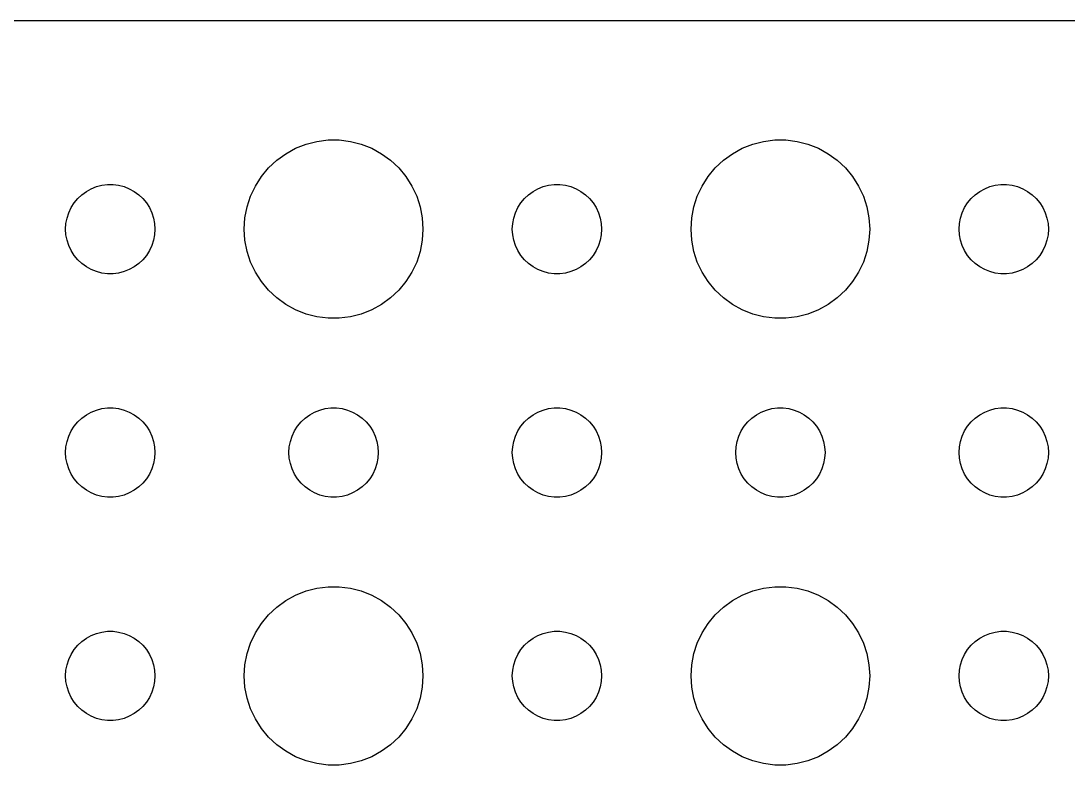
# Model space of a CAD drawing. Header units: metres. Extents: x -134 to 134, y 518 to 1078.
# Drawn here: x -3 to 32.16, y 825.01 to 849.99 of the extents above; entities that cross this region are included whole.
import ezdxf

# ---------------------------------------------------------------- set-up
doc = ezdxf.new("R2010")
doc.units = ezdxf.units.M

msp = doc.modelspace()

# ---------------------------------------------------------------- linework, layer by layer
for p, q in [((129.814, 849.99), (-129.814, 849.99)), ((6.93785, 845.947), (7.31161, 845.994)), ((7.31161, 845.994), (7.68837, 845.994)), ((7.68837, 845.994), (8.06213, 845.947)), ((21.9379, 845.947), (22.3116, 845.994)), ((22.3116, 845.994), (22.6884, 845.994)), ((22.6884, 845.994), (23.0621, 845.947)), ((5.89252, 845.533), (6.22266, 845.714)), ((6.22266, 845.714), (6.57294, 845.853)), ((6.57294, 845.853), (6.93785, 845.947)), ((8.06213, 845.947), (8.42705, 845.853)), ((8.42705, 845.853), (8.77733, 845.714)), ((8.77733, 845.714), (9.10747, 845.533)), ((20.8925, 845.533), (21.2227, 845.714)), ((21.2227, 845.714), (21.5729, 845.853)), ((21.5729, 845.853), (21.9379, 845.947)), ((23.0621, 845.947), (23.427, 845.853)), ((23.427, 845.853), (23.7773, 845.714)), ((23.7773, 845.714), (24.1075, 845.533)), ((5.31308, 845.054), (5.58772, 845.312)), ((5.58772, 845.312), (5.89252, 845.533)), ((9.10747, 845.533), (9.41226, 845.312)), ((9.41226, 845.312), (9.6869, 845.054)), ((20.3131, 845.054), (20.5877, 845.312)), ((20.5877, 845.312), (20.8925, 845.533)), ((24.1075, 845.533), (24.4123, 845.312)), ((24.4123, 845.312), (24.6869, 845.054)), ((5.07294, 844.763), (5.31308, 845.054)), ((9.6869, 845.054), (9.92705, 844.763)), ((20.0729, 844.763), (20.3131, 845.054)), ((24.6869, 845.054), (24.927, 844.763)), ((4.87108, 844.445), (5.07294, 844.763)), ((9.92705, 844.763), (10.1289, 844.445)), ((19.8711, 844.445), (20.0729, 844.763)), ((24.927, 844.763), (25.1289, 844.445)), ((-0.95613, 844.156), (-0.80373, 844.266)), ((-0.80373, 844.266), (-0.63866, 844.357)), ((-0.63866, 844.357), (-0.46352, 844.427)), ((-0.46352, 844.427), (-0.28107, 844.473)), ((-0.28107, 844.473), (-0.09418, 844.497)), ((-0.09418, 844.497), (0.09418, 844.497)), ((0.09418, 844.497), (0.28107, 844.473)), ((0.28107, 844.473), (0.46352, 844.427)), ((0.46352, 844.427), (0.63866, 844.357)), ((0.63866, 844.357), (0.80373, 844.266)), ((0.80373, 844.266), (0.95613, 844.156)), ((4.71066, 844.104), (4.87108, 844.445)), ((10.1289, 844.445), (10.2893, 844.104)), ((14.0439, 844.156), (14.1963, 844.266)), ((14.1963, 844.266), (14.3613, 844.357)), ((14.3613, 844.357), (14.5365, 844.427)), ((14.5365, 844.427), (14.7189, 844.473)), ((14.7189, 844.473), (14.9058, 844.497)), ((14.9058, 844.497), (15.0942, 844.497)), ((15.0942, 844.497), (15.2811, 844.473)), ((15.2811, 844.473), (15.4635, 844.427)), ((15.4635, 844.427), (15.6387, 844.357)), ((15.6387, 844.357), (15.8037, 844.266)), ((15.8037, 844.266), (15.9561, 844.156)), ((19.7107, 844.104), (19.8711, 844.445)), ((25.1289, 844.445), (25.2893, 844.104)), ((29.0439, 844.156), (29.1963, 844.266)), ((29.1963, 844.266), (29.3613, 844.357)), ((29.3613, 844.357), (29.5365, 844.427)), ((29.5365, 844.427), (29.7189, 844.473)), ((29.7189, 844.473), (29.9058, 844.497)), ((29.9058, 844.497), (30.0942, 844.497)), ((30.0942, 844.497), (30.2811, 844.473)), ((30.2811, 844.473), (30.4635, 844.427)), ((30.4635, 844.427), (30.6387, 844.357)), ((30.6387, 844.357), (30.8037, 844.266)), ((30.8037, 844.266), (30.9561, 844.156)), ((-1.31445, 843.723), (-1.21352, 843.882)), ((-1.21352, 843.882), (-1.09344, 844.027)), ((-1.09344, 844.027), (-0.95613, 844.156)), ((0.95613, 844.156), (1.09344, 844.027)), ((1.09344, 844.027), (1.21352, 843.882)), ((1.21352, 843.882), (1.31445, 843.723)), ((4.59424, 843.746), (4.71066, 844.104)), ((10.2893, 844.104), (10.4057, 843.746)), ((13.6855, 843.723), (13.7865, 843.882)), ((13.7865, 843.882), (13.9065, 844.027)), ((13.9065, 844.027), (14.0439, 844.156)), ((15.9561, 844.156), (16.0934, 844.027)), ((16.0934, 844.027), (16.2135, 843.882)), ((16.2135, 843.882), (16.3145, 843.723)), ((19.5942, 843.746), (19.7107, 844.104)), ((25.2893, 844.104), (25.4057, 843.746)), ((28.6855, 843.723), (28.7865, 843.882)), ((28.7865, 843.882), (28.9065, 844.027)), ((28.9065, 844.027), (29.0439, 844.156)), ((30.9561, 844.156), (31.0934, 844.027)), ((31.0934, 844.027), (31.2135, 843.882)), ((31.2135, 843.882), (31.3145, 843.723)), ((-1.45287, 843.373), (-1.39465, 843.552)), ((-1.39465, 843.552), (-1.31445, 843.723)), ((1.31445, 843.723), (1.39465, 843.552)), ((1.39465, 843.552), (1.45287, 843.373)), ((4.52365, 843.376), (4.59424, 843.746)), ((10.4057, 843.746), (10.4763, 843.376)), ((13.5471, 843.373), (13.6053, 843.552)), ((13.6053, 843.552), (13.6855, 843.723)), ((16.3145, 843.723), (16.3947, 843.552)), ((16.3947, 843.552), (16.4529, 843.373)), ((19.5237, 843.376), (19.5942, 843.746)), ((25.4057, 843.746), (25.4763, 843.376)), ((28.5471, 843.373), (28.6053, 843.552)), ((28.6053, 843.552), (28.6855, 843.723)), ((31.3145, 843.723), (31.3947, 843.552)), ((31.3947, 843.552), (31.4529, 843.373)), ((-1.5, 843), (-1.48816, 843.188)), ((-1.48816, 843.188), (-1.45287, 843.373)), ((1.45287, 843.373), (1.48816, 843.188)), ((1.48816, 843.188), (1.5, 843)), ((4.5, 843), (4.52365, 843.376)), ((10.4763, 843.376), (10.5, 843)), ((13.5, 843), (13.5118, 843.188)), ((13.5118, 843.188), (13.5471, 843.373)), ((16.4529, 843.373), (16.4882, 843.188)), ((16.4882, 843.188), (16.5, 843)), ((19.5, 843), (19.5237, 843.376)), ((25.4763, 843.376), (25.5, 843)), ((28.5, 843), (28.5118, 843.188)), ((28.5118, 843.188), (28.5471, 843.373)), ((31.4529, 843.373), (31.4882, 843.188)), ((31.4882, 843.188), (31.5, 843)), ((-1.48816, 842.812), (-1.5, 843)), ((1.5, 843), (1.48816, 842.812)), ((4.52365, 842.624), (4.5, 843)), ((10.5, 843), (10.4763, 842.624)), ((13.5118, 842.812), (13.5, 843)), ((16.5, 843), (16.4882, 842.812)), ((19.5237, 842.624), (19.5, 843)), ((25.5, 843), (25.4763, 842.624)), ((28.5118, 842.812), (28.5, 843)), ((31.5, 843), (31.4882, 842.812)), ((-1.45287, 842.627), (-1.48816, 842.812)), ((-1.39465, 842.448), (-1.45287, 842.627)), ((1.45287, 842.627), (1.39465, 842.448)), ((1.48816, 842.812), (1.45287, 842.627)), ((4.59424, 842.254), (4.52365, 842.624)), ((10.4763, 842.624), (10.4057, 842.254)), ((13.5471, 842.627), (13.5118, 842.812)), ((13.6053, 842.448), (13.5471, 842.627)), ((16.4529, 842.627), (16.3947, 842.448)), ((16.4882, 842.812), (16.4529, 842.627)), ((19.5942, 842.254), (19.5237, 842.624)), ((25.4763, 842.624), (25.4057, 842.254)), ((28.5471, 842.627), (28.5118, 842.812)), ((28.6053, 842.448), (28.5471, 842.627)), ((31.4529, 842.627), (31.3947, 842.448)), ((31.4882, 842.812), (31.4529, 842.627)), ((-1.31445, 842.277), (-1.39465, 842.448)), ((-1.21352, 842.118), (-1.31445, 842.277)), ((-1.09344, 841.973), (-1.21352, 842.118)), ((1.21352, 842.118), (1.09344, 841.973)), ((1.31445, 842.277), (1.21352, 842.118)), ((1.39465, 842.448), (1.31445, 842.277)), ((4.71066, 841.896), (4.59424, 842.254)), ((10.4057, 842.254), (10.2893, 841.896)), ((13.6855, 842.277), (13.6053, 842.448)), ((13.7865, 842.118), (13.6855, 842.277)), ((13.9065, 841.973), (13.7865, 842.118)), ((16.2135, 842.118), (16.0934, 841.973)), ((16.3145, 842.277), (16.2135, 842.118)), ((16.3947, 842.448), (16.3145, 842.277)), ((19.7107, 841.896), (19.5942, 842.254)), ((25.4057, 842.254), (25.2893, 841.896)), ((28.6855, 842.277), (28.6053, 842.448)), ((28.7865, 842.118), (28.6855, 842.277)), ((28.9065, 841.973), (28.7865, 842.118)), ((31.2135, 842.118), (31.0934, 841.973)), ((31.3145, 842.277), (31.2135, 842.118)), ((31.3947, 842.448), (31.3145, 842.277)), ((-0.95613, 841.844), (-1.09344, 841.973)), ((-0.80373, 841.734), (-0.95613, 841.844)), ((0.95613, 841.844), (0.80373, 841.734)), ((1.09344, 841.973), (0.95613, 841.844)), ((4.87108, 841.555), (4.71066, 841.896)), ((10.2893, 841.896), (10.1289, 841.555)), ((14.0439, 841.844), (13.9065, 841.973)), ((14.1963, 841.734), (14.0439, 841.844)), ((15.9561, 841.844), (15.8037, 841.734)), ((16.0934, 841.973), (15.9561, 841.844)), ((19.8711, 841.555), (19.7107, 841.896)), ((25.2893, 841.896), (25.1289, 841.555)), ((29.0439, 841.844), (28.9065, 841.973)), ((29.1963, 841.734), (29.0439, 841.844)), ((30.9561, 841.844), (30.8037, 841.734)), ((31.0934, 841.973), (30.9561, 841.844)), ((-0.63866, 841.643), (-0.80373, 841.734)), ((-0.46352, 841.573), (-0.63866, 841.643)), ((-0.28107, 841.527), (-0.46352, 841.573)), ((-0.09418, 841.503), (-0.28107, 841.527)), ((0.09418, 841.503), (-0.09418, 841.503)), ((0.28107, 841.527), (0.09418, 841.503)), ((0.46352, 841.573), (0.28107, 841.527)), ((0.63866, 841.643), (0.46352, 841.573)), ((0.80373, 841.734), (0.63866, 841.643)), ((5.07294, 841.237), (4.87108, 841.555)), ((10.1289, 841.555), (9.92705, 841.237)), ((14.3613, 841.643), (14.1963, 841.734)), ((14.5365, 841.573), (14.3613, 841.643)), ((14.7189, 841.527), (14.5365, 841.573)), ((14.9058, 841.503), (14.7189, 841.527)), ((15.0942, 841.503), (14.9058, 841.503)), ((15.2811, 841.527), (15.0942, 841.503)), ((15.4635, 841.573), (15.2811, 841.527)), ((15.6387, 841.643), (15.4635, 841.573)), ((15.8037, 841.734), (15.6387, 841.643)), ((20.0729, 841.237), (19.8711, 841.555)), ((25.1289, 841.555), (24.927, 841.237)), ((29.3613, 841.643), (29.1963, 841.734)), ((29.5365, 841.573), (29.3613, 841.643)), ((29.7189, 841.527), (29.5365, 841.573)), ((29.9058, 841.503), (29.7189, 841.527)), ((30.0942, 841.503), (29.9058, 841.503)), ((30.2811, 841.527), (30.0942, 841.503)), ((30.4635, 841.573), (30.2811, 841.527)), ((30.6387, 841.643), (30.4635, 841.573)), ((30.8037, 841.734), (30.6387, 841.643)), ((5.31308, 840.946), (5.07294, 841.237)), ((9.92705, 841.237), (9.6869, 840.946)), ((20.3131, 840.946), (20.0729, 841.237)), ((24.927, 841.237), (24.6869, 840.946)), ((5.58772, 840.688), (5.31308, 840.946)), ((9.6869, 840.946), (9.41226, 840.688)), ((20.5877, 840.688), (20.3131, 840.946)), ((24.6869, 840.946), (24.4123, 840.688)), ((5.89252, 840.467), (5.58772, 840.688)), ((6.22266, 840.286), (5.89252, 840.467)), ((9.10747, 840.467), (8.77733, 840.286)), ((9.41226, 840.688), (9.10747, 840.467)), ((20.8925, 840.467), (20.5877, 840.688)), ((21.2227, 840.286), (20.8925, 840.467)), ((24.1075, 840.467), (23.7773, 840.286)), ((24.4123, 840.688), (24.1075, 840.467)), ((6.57294, 840.147), (6.22266, 840.286)), ((6.93785, 840.053), (6.57294, 840.147)), ((7.31161, 840.006), (6.93785, 840.053)), ((7.68837, 840.006), (7.31161, 840.006)), ((8.06213, 840.053), (7.68837, 840.006)), ((8.42705, 840.147), (8.06213, 840.053)), ((8.77733, 840.286), (8.42705, 840.147)), ((21.5729, 840.147), (21.2227, 840.286)), ((21.9379, 840.053), (21.5729, 840.147)), ((22.3116, 840.006), (21.9379, 840.053)), ((22.6884, 840.006), (22.3116, 840.006)), ((23.0621, 840.053), (22.6884, 840.006)), ((23.427, 840.147), (23.0621, 840.053)), ((23.7773, 840.286), (23.427, 840.147)), ((-0.80373, 836.766), (-0.63866, 836.857)), ((-0.63866, 836.857), (-0.46352, 836.927)), ((-0.46352, 836.927), (-0.28107, 836.973)), ((-0.28107, 836.973), (-0.09418, 836.997)), ((-0.09418, 836.997), (0.09418, 836.997)), ((0.09418, 836.997), (0.28107, 836.973)), ((0.28107, 836.973), (0.46352, 836.927)), ((0.46352, 836.927), (0.63866, 836.857)), ((0.63866, 836.857), (0.80373, 836.766)), ((6.69626, 836.766), (6.86133, 836.857)), ((6.86133, 836.857), (7.03647, 836.927)), ((7.03647, 836.927), (7.21892, 836.973)), ((7.21892, 836.973), (7.40581, 836.997)), ((7.40581, 836.997), (7.59418, 836.997)), ((7.59418, 836.997), (7.78107, 836.973)), ((7.78107, 836.973), (7.96352, 836.927)), ((7.96352, 836.927), (8.13866, 836.857)), ((8.13866, 836.857), (8.30373, 836.766)), ((14.1963, 836.766), (14.3613, 836.857)), ((14.3613, 836.857), (14.5365, 836.927)), ((14.5365, 836.927), (14.7189, 836.973)), ((14.7189, 836.973), (14.9058, 836.997)), ((14.9058, 836.997), (15.0942, 836.997)), ((15.0942, 836.997), (15.2811, 836.973)), ((15.2811, 836.973), (15.4635, 836.927)), ((15.4635, 836.927), (15.6387, 836.857)), ((15.6387, 836.857), (15.8037, 836.766)), ((21.6963, 836.766), (21.8613, 836.857)), ((21.8613, 836.857), (22.0365, 836.927)), ((22.0365, 836.927), (22.2189, 836.973)), ((22.2189, 836.973), (22.4058, 836.997)), ((22.4058, 836.997), (22.5942, 836.997)), ((22.5942, 836.997), (22.7811, 836.973)), ((22.7811, 836.973), (22.9635, 836.927)), ((22.9635, 836.927), (23.1387, 836.857)), ((23.1387, 836.857), (23.3037, 836.766)), ((29.1963, 836.766), (29.3613, 836.857)), ((29.3613, 836.857), (29.5365, 836.927)), ((29.5365, 836.927), (29.7189, 836.973)), ((29.7189, 836.973), (29.9058, 836.997)), ((29.9058, 836.997), (30.0942, 836.997)), ((30.0942, 836.997), (30.2811, 836.973)), ((30.2811, 836.973), (30.4635, 836.927)), ((30.4635, 836.927), (30.6387, 836.857)), ((30.6387, 836.857), (30.8037, 836.766)), ((-1.21352, 836.382), (-1.09344, 836.527)), ((-1.09344, 836.527), (-0.95613, 836.656)), ((-0.95613, 836.656), (-0.80373, 836.766)), ((0.80373, 836.766), (0.95613, 836.656)), ((0.95613, 836.656), (1.09344, 836.527)), ((1.09344, 836.527), (1.21352, 836.382)), ((6.28647, 836.382), (6.40654, 836.527)), ((6.40654, 836.527), (6.54385, 836.656)), ((6.54385, 836.656), (6.69626, 836.766)), ((8.30373, 836.766), (8.45613, 836.656)), ((8.45613, 836.656), (8.59344, 836.527)), ((8.59344, 836.527), (8.71352, 836.382)), ((13.7865, 836.382), (13.9065, 836.527)), ((13.9065, 836.527), (14.0439, 836.656)), ((14.0439, 836.656), (14.1963, 836.766)), ((15.8037, 836.766), (15.9561, 836.656)), ((15.9561, 836.656), (16.0934, 836.527)), ((16.0934, 836.527), (16.2135, 836.382)), ((21.2865, 836.382), (21.4065, 836.527)), ((21.4065, 836.527), (21.5439, 836.656)), ((21.5439, 836.656), (21.6963, 836.766)), ((23.3037, 836.766), (23.4561, 836.656)), ((23.4561, 836.656), (23.5934, 836.527)), ((23.5934, 836.527), (23.7135, 836.382)), ((28.7865, 836.382), (28.9065, 836.527)), ((28.9065, 836.527), (29.0439, 836.656)), ((29.0439, 836.656), (29.1963, 836.766)), ((30.8037, 836.766), (30.9561, 836.656)), ((30.9561, 836.656), (31.0934, 836.527)), ((31.0934, 836.527), (31.2135, 836.382)), ((-1.39465, 836.052), (-1.31445, 836.223)), ((-1.31445, 836.223), (-1.21352, 836.382)), ((1.21352, 836.382), (1.31445, 836.223)), ((1.31445, 836.223), (1.39465, 836.052)), ((6.10533, 836.052), (6.18553, 836.223)), ((6.18553, 836.223), (6.28647, 836.382)), ((8.71352, 836.382), (8.81445, 836.223)), ((8.81445, 836.223), (8.89465, 836.052)), ((13.6053, 836.052), (13.6855, 836.223)), ((13.6855, 836.223), (13.7865, 836.382)), ((16.2135, 836.382), (16.3145, 836.223)), ((16.3145, 836.223), (16.3947, 836.052)), ((21.1053, 836.052), (21.1855, 836.223)), ((21.1855, 836.223), (21.2865, 836.382)), ((23.7135, 836.382), (23.8145, 836.223)), ((23.8145, 836.223), (23.8947, 836.052)), ((28.6053, 836.052), (28.6855, 836.223)), ((28.6855, 836.223), (28.7865, 836.382)), ((31.2135, 836.382), (31.3145, 836.223)), ((31.3145, 836.223), (31.3947, 836.052)), ((-1.48816, 835.688), (-1.45287, 835.873)), ((-1.45287, 835.873), (-1.39465, 836.052)), ((1.39465, 836.052), (1.45287, 835.873)), ((1.45287, 835.873), (1.48816, 835.688)), ((6.01183, 835.688), (6.04712, 835.873)), ((6.04712, 835.873), (6.10533, 836.052)), ((8.89465, 836.052), (8.95287, 835.873)), ((8.95287, 835.873), (8.98816, 835.688)), ((13.5118, 835.688), (13.5471, 835.873)), ((13.5471, 835.873), (13.6053, 836.052)), ((16.3947, 836.052), (16.4529, 835.873)), ((16.4529, 835.873), (16.4882, 835.688)), ((21.0118, 835.688), (21.0471, 835.873)), ((21.0471, 835.873), (21.1053, 836.052)), ((23.8947, 836.052), (23.9529, 835.873)), ((23.9529, 835.873), (23.9882, 835.688)), ((28.5118, 835.688), (28.5471, 835.873)), ((28.5471, 835.873), (28.6053, 836.052)), ((31.3947, 836.052), (31.4529, 835.873)), ((31.4529, 835.873), (31.4882, 835.688)), ((-1.5, 835.5), (-1.48816, 835.688)), ((-1.48816, 835.312), (-1.5, 835.5)), ((1.48816, 835.688), (1.5, 835.5)), ((1.5, 835.5), (1.48816, 835.312)), ((6, 835.5), (6.01183, 835.688)), ((6.01183, 835.312), (6, 835.5)), ((8.98816, 835.688), (9, 835.5)), ((9, 835.5), (8.98816, 835.312)), ((13.5, 835.5), (13.5118, 835.688)), ((13.5118, 835.312), (13.5, 835.5)), ((16.4882, 835.688), (16.5, 835.5)), ((16.5, 835.5), (16.4882, 835.312)), ((21, 835.5), (21.0118, 835.688)), ((21.0118, 835.312), (21, 835.5)), ((23.9882, 835.688), (24, 835.5)), ((24, 835.5), (23.9882, 835.312)), ((28.5, 835.5), (28.5118, 835.688)), ((28.5118, 835.312), (28.5, 835.5)), ((31.4882, 835.688), (31.5, 835.5)), ((31.5, 835.5), (31.4882, 835.312)), ((-1.45287, 835.127), (-1.48816, 835.312)), ((-1.39465, 834.948), (-1.45287, 835.127)), ((1.45287, 835.127), (1.39465, 834.948)), ((1.48816, 835.312), (1.45287, 835.127)), ((6.04712, 835.127), (6.01183, 835.312)), ((6.10533, 834.948), (6.04712, 835.127)), ((8.95287, 835.127), (8.89465, 834.948)), ((8.98816, 835.312), (8.95287, 835.127)), ((13.5471, 835.127), (13.5118, 835.312)), ((13.6053, 834.948), (13.5471, 835.127)), ((16.4529, 835.127), (16.3947, 834.948)), ((16.4882, 835.312), (16.4529, 835.127)), ((21.0471, 835.127), (21.0118, 835.312)), ((21.1053, 834.948), (21.0471, 835.127)), ((23.9529, 835.127), (23.8947, 834.948)), ((23.9882, 835.312), (23.9529, 835.127)), ((28.5471, 835.127), (28.5118, 835.312)), ((28.6053, 834.948), (28.5471, 835.127)), ((31.4529, 835.127), (31.3947, 834.948)), ((31.4882, 835.312), (31.4529, 835.127)), ((-1.31445, 834.777), (-1.39465, 834.948)), ((-1.21352, 834.618), (-1.31445, 834.777)), ((1.31445, 834.777), (1.21352, 834.618)), ((1.39465, 834.948), (1.31445, 834.777)), ((6.18553, 834.777), (6.10533, 834.948)), ((6.28647, 834.618), (6.18553, 834.777)), ((8.81445, 834.777), (8.71352, 834.618)), ((8.89465, 834.948), (8.81445, 834.777)), ((13.6855, 834.777), (13.6053, 834.948)), ((13.7865, 834.618), (13.6855, 834.777)), ((16.3145, 834.777), (16.2135, 834.618)), ((16.3947, 834.948), (16.3145, 834.777)), ((21.1855, 834.777), (21.1053, 834.948)), ((21.2865, 834.618), (21.1855, 834.777)), ((23.8145, 834.777), (23.7135, 834.618)), ((23.8947, 834.948), (23.8145, 834.777)), ((28.6855, 834.777), (28.6053, 834.948)), ((28.7865, 834.618), (28.6855, 834.777)), ((31.3145, 834.777), (31.2135, 834.618)), ((31.3947, 834.948), (31.3145, 834.777)), ((-1.09344, 834.473), (-1.21352, 834.618)), ((-0.95613, 834.344), (-1.09344, 834.473)), ((1.09344, 834.473), (0.95613, 834.344)), ((1.21352, 834.618), (1.09344, 834.473)), ((6.40654, 834.473), (6.28647, 834.618)), ((6.54385, 834.344), (6.40654, 834.473)), ((8.59344, 834.473), (8.45613, 834.344)), ((8.71352, 834.618), (8.59344, 834.473)), ((13.9065, 834.473), (13.7865, 834.618)), ((14.0439, 834.344), (13.9065, 834.473)), ((16.0934, 834.473), (15.9561, 834.344)), ((16.2135, 834.618), (16.0934, 834.473)), ((21.4065, 834.473), (21.2865, 834.618)), ((21.5439, 834.344), (21.4065, 834.473)), ((23.5934, 834.473), (23.4561, 834.344)), ((23.7135, 834.618), (23.5934, 834.473)), ((28.9065, 834.473), (28.7865, 834.618)), ((29.0439, 834.344), (28.9065, 834.473)), ((31.0934, 834.473), (30.9561, 834.344)), ((31.2135, 834.618), (31.0934, 834.473)), ((-0.80373, 834.234), (-0.95613, 834.344)), ((-0.63866, 834.143), (-0.80373, 834.234)), ((-0.46352, 834.073), (-0.63866, 834.143)), ((-0.28107, 834.027), (-0.46352, 834.073)), ((-0.09418, 834.003), (-0.28107, 834.027)), ((0.28107, 834.027), (0.09418, 834.003)), ((0.46352, 834.073), (0.28107, 834.027)), ((0.63866, 834.143), (0.46352, 834.073)), ((0.80373, 834.234), (0.63866, 834.143)), ((0.95613, 834.344), (0.80373, 834.234)), ((6.69626, 834.234), (6.54385, 834.344)), ((6.86133, 834.143), (6.69626, 834.234)), ((7.03647, 834.073), (6.86133, 834.143)), ((7.21892, 834.027), (7.03647, 834.073)), ((7.40581, 834.003), (7.21892, 834.027)), ((7.78107, 834.027), (7.59418, 834.003)), ((7.96352, 834.073), (7.78107, 834.027)), ((8.13866, 834.143), (7.96352, 834.073)), ((8.30373, 834.234), (8.13866, 834.143)), ((8.45613, 834.344), (8.30373, 834.234)), ((14.1963, 834.234), (14.0439, 834.344)), ((14.3613, 834.143), (14.1963, 834.234)), ((14.5365, 834.073), (14.3613, 834.143)), ((14.7189, 834.027), (14.5365, 834.073)), ((14.9058, 834.003), (14.7189, 834.027)), ((15.2811, 834.027), (15.0942, 834.003)), ((15.4635, 834.073), (15.2811, 834.027)), ((15.6387, 834.143), (15.4635, 834.073)), ((15.8037, 834.234), (15.6387, 834.143)), ((15.9561, 834.344), (15.8037, 834.234)), ((21.6963, 834.234), (21.5439, 834.344)), ((21.8613, 834.143), (21.6963, 834.234)), ((22.0365, 834.073), (21.8613, 834.143)), ((22.2189, 834.027), (22.0365, 834.073)), ((22.4058, 834.003), (22.2189, 834.027)), ((22.7811, 834.027), (22.5942, 834.003)), ((22.9635, 834.073), (22.7811, 834.027)), ((23.1387, 834.143), (22.9635, 834.073)), ((23.3037, 834.234), (23.1387, 834.143)), ((23.4561, 834.344), (23.3037, 834.234)), ((29.1963, 834.234), (29.0439, 834.344)), ((29.3613, 834.143), (29.1963, 834.234)), ((29.5365, 834.073), (29.3613, 834.143)), ((29.7189, 834.027), (29.5365, 834.073)), ((29.9058, 834.003), (29.7189, 834.027)), ((30.2811, 834.027), (30.0942, 834.003)), ((30.4635, 834.073), (30.2811, 834.027)), ((30.6387, 834.143), (30.4635, 834.073)), ((30.8037, 834.234), (30.6387, 834.143)), ((30.9561, 834.344), (30.8037, 834.234)), ((0.09418, 834.003), (-0.09418, 834.003)), ((7.59418, 834.003), (7.40581, 834.003)), ((15.0942, 834.003), (14.9058, 834.003)), ((22.5942, 834.003), (22.4058, 834.003)), ((30.0942, 834.003), (29.9058, 834.003)), ((6.57294, 830.853), (6.93785, 830.947)), ((6.93785, 830.947), (7.31161, 830.994)), ((7.31161, 830.994), (7.68837, 830.994)), ((7.68837, 830.994), (8.06213, 830.947)), ((8.06213, 830.947), (8.42705, 830.853)), ((21.5729, 830.853), (21.9379, 830.947)), ((21.9379, 830.947), (22.3116, 830.994)), ((22.3116, 830.994), (22.6884, 830.994)), ((22.6884, 830.994), (23.0621, 830.947)), ((23.0621, 830.947), (23.427, 830.853)), ((5.58772, 830.312), (5.89252, 830.533)), ((5.89252, 830.533), (6.22266, 830.714)), ((6.22266, 830.714), (6.57294, 830.853)), ((8.42705, 830.853), (8.77733, 830.714)), ((8.77733, 830.714), (9.10747, 830.533)), ((9.10747, 830.533), (9.41226, 830.312)), ((20.5877, 830.312), (20.8925, 830.533)), ((20.8925, 830.533), (21.2227, 830.714)), ((21.2227, 830.714), (21.5729, 830.853)), ((23.427, 830.853), (23.7773, 830.714)), ((23.7773, 830.714), (24.1075, 830.533)), ((24.1075, 830.533), (24.4123, 830.312)), ((5.31308, 830.054), (5.58772, 830.312)), ((9.41226, 830.312), (9.6869, 830.054)), ((20.3131, 830.054), (20.5877, 830.312)), ((24.4123, 830.312), (24.6869, 830.054)), ((5.07294, 829.763), (5.31308, 830.054)), ((9.6869, 830.054), (9.92705, 829.763)), ((20.0729, 829.763), (20.3131, 830.054)), ((24.6869, 830.054), (24.927, 829.763)), ((-0.46352, 829.427), (-0.28107, 829.473)), ((-0.28107, 829.473), (-0.09418, 829.497)), ((-0.09418, 829.497), (0.09418, 829.497)), ((0.09418, 829.497), (0.28107, 829.473)), ((0.28107, 829.473), (0.46352, 829.427)), ((4.87108, 829.445), (5.07294, 829.763)), ((9.92705, 829.763), (10.1289, 829.445)), ((14.5365, 829.427), (14.7189, 829.473)), ((14.7189, 829.473), (14.9058, 829.497)), ((14.9058, 829.497), (15.0942, 829.497)), ((15.0942, 829.497), (15.2811, 829.473)), ((15.2811, 829.473), (15.4635, 829.427)), ((19.8711, 829.445), (20.0729, 829.763)), ((24.927, 829.763), (25.1289, 829.445)), ((29.5365, 829.427), (29.7189, 829.473)), ((29.7189, 829.473), (29.9058, 829.497)), ((29.9058, 829.497), (30.0942, 829.497)), ((30.0942, 829.497), (30.2811, 829.473)), ((30.2811, 829.473), (30.4635, 829.427)), ((-1.09344, 829.027), (-0.95613, 829.156)), ((-0.95613, 829.156), (-0.80373, 829.266)), ((-0.80373, 829.266), (-0.63866, 829.357)), ((-0.63866, 829.357), (-0.46352, 829.427)), ((0.46352, 829.427), (0.63866, 829.357)), ((0.63866, 829.357), (0.80373, 829.266)), ((0.80373, 829.266), (0.95613, 829.156)), ((0.95613, 829.156), (1.09344, 829.027)), ((4.59424, 828.746), (4.71066, 829.104)), ((4.71066, 829.104), (4.87108, 829.445)), ((10.1289, 829.445), (10.2893, 829.104)), ((10.2893, 829.104), (10.4057, 828.746)), ((13.9065, 829.027), (14.0439, 829.156)), ((14.0439, 829.156), (14.1963, 829.266)), ((14.1963, 829.266), (14.3613, 829.357)), ((14.3613, 829.357), (14.5365, 829.427)), ((15.4635, 829.427), (15.6387, 829.357)), ((15.6387, 829.357), (15.8037, 829.266)), ((15.8037, 829.266), (15.9561, 829.156)), ((15.9561, 829.156), (16.0934, 829.027)), ((19.5942, 828.746), (19.7107, 829.104)), ((19.7107, 829.104), (19.8711, 829.445)), ((25.1289, 829.445), (25.2893, 829.104)), ((25.2893, 829.104), (25.4057, 828.746)), ((28.9065, 829.027), (29.0439, 829.156)), ((29.0439, 829.156), (29.1963, 829.266)), ((29.1963, 829.266), (29.3613, 829.357)), ((29.3613, 829.357), (29.5365, 829.427)), ((30.4635, 829.427), (30.6387, 829.357)), ((30.6387, 829.357), (30.8037, 829.266)), ((30.8037, 829.266), (30.9561, 829.156)), ((30.9561, 829.156), (31.0934, 829.027)), ((-1.31445, 828.723), (-1.21352, 828.882)), ((-1.21352, 828.882), (-1.09344, 829.027)), ((1.09344, 829.027), (1.21352, 828.882)), ((1.21352, 828.882), (1.31445, 828.723)), ((13.6855, 828.723), (13.7865, 828.882)), ((13.7865, 828.882), (13.9065, 829.027)), ((16.0934, 829.027), (16.2135, 828.882)), ((16.2135, 828.882), (16.3145, 828.723)), ((28.6855, 828.723), (28.7865, 828.882)), ((28.7865, 828.882), (28.9065, 829.027)), ((31.0934, 829.027), (31.2135, 828.882)), ((31.2135, 828.882), (31.3145, 828.723)), ((-1.45287, 828.373), (-1.39465, 828.552)), ((-1.39465, 828.552), (-1.31445, 828.723)), ((1.31445, 828.723), (1.39465, 828.552)), ((1.39465, 828.552), (1.45287, 828.373)), ((4.52365, 828.376), (4.59424, 828.746)), ((10.4057, 828.746), (10.4763, 828.376)), ((13.5471, 828.373), (13.6053, 828.552)), ((13.6053, 828.552), (13.6855, 828.723)), ((16.3145, 828.723), (16.3947, 828.552)), ((16.3947, 828.552), (16.4529, 828.373)), ((19.5237, 828.376), (19.5942, 828.746)), ((25.4057, 828.746), (25.4763, 828.376)), ((28.5471, 828.373), (28.6053, 828.552)), ((28.6053, 828.552), (28.6855, 828.723)), ((31.3145, 828.723), (31.3947, 828.552)), ((31.3947, 828.552), (31.4529, 828.373)), ((-1.5, 828), (-1.48816, 828.188)), ((-1.48816, 828.188), (-1.45287, 828.373)), ((1.45287, 828.373), (1.48816, 828.188)), ((1.48816, 828.188), (1.5, 828)), ((4.5, 828), (4.52365, 828.376)), ((10.4763, 828.376), (10.5, 828)), ((13.5, 828), (13.5118, 828.188)), ((13.5118, 828.188), (13.5471, 828.373)), ((16.4529, 828.373), (16.4882, 828.188)), ((16.4882, 828.188), (16.5, 828)), ((19.5, 828), (19.5237, 828.376)), ((25.4763, 828.376), (25.5, 828)), ((28.5, 828), (28.5118, 828.188)), ((28.5118, 828.188), (28.5471, 828.373)), ((31.4529, 828.373), (31.4882, 828.188)), ((31.4882, 828.188), (31.5, 828)), ((-1.48816, 827.812), (-1.5, 828)), ((-1.45287, 827.627), (-1.48816, 827.812)), ((1.48816, 827.812), (1.45287, 827.627)), ((1.5, 828), (1.48816, 827.812)), ((4.52365, 827.624), (4.5, 828)), ((10.5, 828), (10.4763, 827.624)), ((13.5118, 827.812), (13.5, 828)), ((13.5471, 827.627), (13.5118, 827.812)), ((16.4882, 827.812), (16.4529, 827.627)), ((16.5, 828), (16.4882, 827.812)), ((19.5237, 827.624), (19.5, 828)), ((25.5, 828), (25.4763, 827.624)), ((28.5118, 827.812), (28.5, 828)), ((28.5471, 827.627), (28.5118, 827.812)), ((31.4882, 827.812), (31.4529, 827.627)), ((31.5, 828), (31.4882, 827.812)), ((-1.39465, 827.448), (-1.45287, 827.627)), ((-1.31445, 827.277), (-1.39465, 827.448)), ((1.39465, 827.448), (1.31445, 827.277)), ((1.45287, 827.627), (1.39465, 827.448)), ((4.59424, 827.254), (4.52365, 827.624)), ((10.4763, 827.624), (10.4057, 827.254)), ((13.6053, 827.448), (13.5471, 827.627)), ((13.6855, 827.277), (13.6053, 827.448)), ((16.3947, 827.448), (16.3145, 827.277)), ((16.4529, 827.627), (16.3947, 827.448)), ((19.5942, 827.254), (19.5237, 827.624)), ((25.4763, 827.624), (25.4057, 827.254)), ((28.6053, 827.448), (28.5471, 827.627)), ((28.6855, 827.277), (28.6053, 827.448)), ((31.3947, 827.448), (31.3145, 827.277)), ((31.4529, 827.627), (31.3947, 827.448)), ((-1.21352, 827.118), (-1.31445, 827.277)), ((-1.09344, 826.973), (-1.21352, 827.118)), ((1.21352, 827.118), (1.09344, 826.973)), ((1.31445, 827.277), (1.21352, 827.118)), ((4.71066, 826.896), (4.59424, 827.254)), ((10.4057, 827.254), (10.2893, 826.896)), ((13.7865, 827.118), (13.6855, 827.277)), ((13.9065, 826.973), (13.7865, 827.118)), ((16.2135, 827.118), (16.0934, 826.973)), ((16.3145, 827.277), (16.2135, 827.118)), ((19.7107, 826.896), (19.5942, 827.254)), ((25.4057, 827.254), (25.2893, 826.896)), ((28.7865, 827.118), (28.6855, 827.277)), ((28.9065, 826.973), (28.7865, 827.118)), ((31.2135, 827.118), (31.0934, 826.973)), ((31.3145, 827.277), (31.2135, 827.118)), ((-0.95613, 826.844), (-1.09344, 826.973)), ((-0.80373, 826.734), (-0.95613, 826.844)), ((-0.63866, 826.643), (-0.80373, 826.734)), ((-0.46352, 826.573), (-0.63866, 826.643)), ((0.63866, 826.643), (0.46352, 826.573)), ((0.80373, 826.734), (0.63866, 826.643)), ((0.95613, 826.844), (0.80373, 826.734)), ((1.09344, 826.973), (0.95613, 826.844)), ((4.87108, 826.555), (4.71066, 826.896)), ((10.2893, 826.896), (10.1289, 826.555)), ((14.0439, 826.844), (13.9065, 826.973)), ((14.1963, 826.734), (14.0439, 826.844)), ((14.3613, 826.643), (14.1963, 826.734)), ((14.5365, 826.573), (14.3613, 826.643)), ((15.6387, 826.643), (15.4635, 826.573)), ((15.8037, 826.734), (15.6387, 826.643)), ((15.9561, 826.844), (15.8037, 826.734)), ((16.0934, 826.973), (15.9561, 826.844)), ((19.8711, 826.555), (19.7107, 826.896)), ((25.2893, 826.896), (25.1289, 826.555)), ((29.0439, 826.844), (28.9065, 826.973)), ((29.1963, 826.734), (29.0439, 826.844)), ((29.3613, 826.643), (29.1963, 826.734)), ((29.5365, 826.573), (29.3613, 826.643)), ((30.6387, 826.643), (30.4635, 826.573)), ((30.8037, 826.734), (30.6387, 826.643)), ((30.9561, 826.844), (30.8037, 826.734)), ((31.0934, 826.973), (30.9561, 826.844)), ((-0.28107, 826.527), (-0.46352, 826.573)), ((-0.09418, 826.503), (-0.28107, 826.527)), ((0.09418, 826.503), (-0.09418, 826.503)), ((0.28107, 826.527), (0.09418, 826.503)), ((0.46352, 826.573), (0.28107, 826.527)), ((5.07294, 826.237), (4.87108, 826.555)), ((10.1289, 826.555), (9.92705, 826.237)), ((14.7189, 826.527), (14.5365, 826.573)), ((14.9058, 826.503), (14.7189, 826.527)), ((15.0942, 826.503), (14.9058, 826.503)), ((15.2811, 826.527), (15.0942, 826.503)), ((15.4635, 826.573), (15.2811, 826.527)), ((20.0729, 826.237), (19.8711, 826.555)), ((25.1289, 826.555), (24.927, 826.237)), ((29.7189, 826.527), (29.5365, 826.573)), ((29.9058, 826.503), (29.7189, 826.527)), ((30.0942, 826.503), (29.9058, 826.503)), ((30.2811, 826.527), (30.0942, 826.503)), ((30.4635, 826.573), (30.2811, 826.527)), ((5.31308, 825.946), (5.07294, 826.237)), ((5.58772, 825.688), (5.31308, 825.946)), ((9.6869, 825.946), (9.41226, 825.688)), ((9.92705, 826.237), (9.6869, 825.946)), ((20.3131, 825.946), (20.0729, 826.237)), ((20.5877, 825.688), (20.3131, 825.946)), ((24.6869, 825.946), (24.4123, 825.688)), ((24.927, 826.237), (24.6869, 825.946)), ((5.89252, 825.467), (5.58772, 825.688)), ((9.41226, 825.688), (9.10747, 825.467)), ((20.8925, 825.467), (20.5877, 825.688)), ((24.4123, 825.688), (24.1075, 825.467)), ((6.22266, 825.286), (5.89252, 825.467)), ((6.57294, 825.147), (6.22266, 825.286)), ((8.77733, 825.286), (8.42705, 825.147)), ((9.10747, 825.467), (8.77733, 825.286)), ((21.2227, 825.286), (20.8925, 825.467)), ((21.5729, 825.147), (21.2227, 825.286)), ((23.7773, 825.286), (23.427, 825.147)), ((24.1075, 825.467), (23.7773, 825.286)), ((6.93785, 825.053), (6.57294, 825.147)), ((7.31161, 825.006), (6.93785, 825.053)), ((7.68837, 825.006), (7.31161, 825.006)), ((8.06213, 825.053), (7.68837, 825.006)), ((8.42705, 825.147), (8.06213, 825.053)), ((21.9379, 825.053), (21.5729, 825.147)), ((22.3116, 825.006), (21.9379, 825.053)), ((22.6884, 825.006), (22.3116, 825.006)), ((23.0621, 825.053), (22.6884, 825.006)), ((23.427, 825.147), (23.0621, 825.053))]:
    msp.add_line(p, q)

doc.saveas('drawing.dxf')
